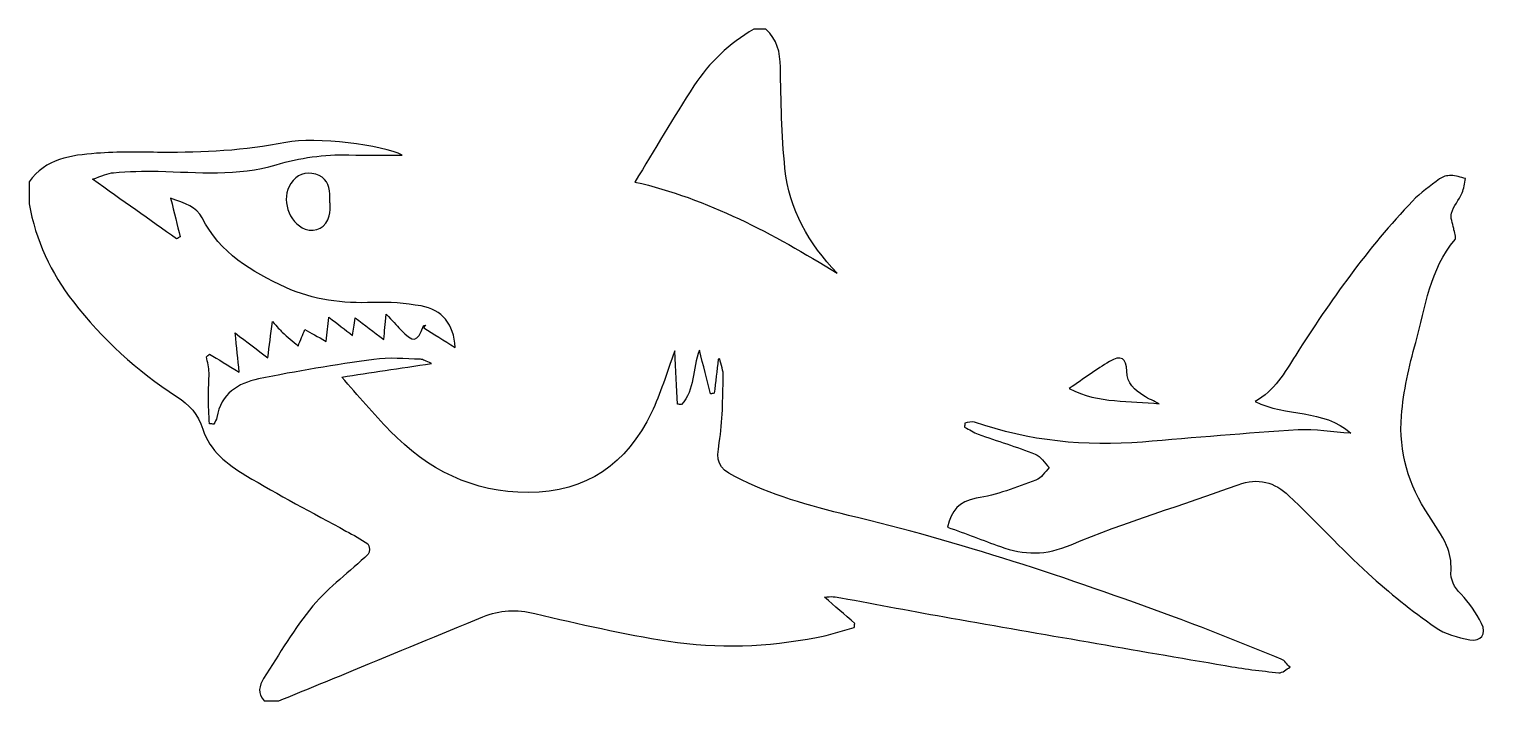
# Model space of a CAD drawing. Header units: centimetres. Extents: x -10.6 to 11.2, y 0.8 to 10.8.
import ezdxf

# ---------------------------------------------------------------- set-up
doc = ezdxf.new("R2010")
doc.units = ezdxf.units.CM
doc.header["$MEASUREMENT"] = 0
doc.layers.add('Layer 1', color=7, linetype='Continuous')

msp = doc.modelspace()

# ---------------------------------------------------------------- linework, layer by layer
at = {"layer": 'Layer 1'}
for points, knots in [([(0.41259, 10.7777), (0.57825, 10.62392), (0.62579, 10.43372), (0.62926, 10.20996), (0.62926, 10.20996), (0.63714, 9.70511), (0.64416, 9.19806), (0.69673, 8.69665), (0.69673, 8.69665), (0.76034, 8.08975), (1.05117, 7.57939), (1.47413, 7.13481), (1.47413, 7.13481), (0.52039, 7.72517), (-0.46079, 8.25056), (-1.54336, 8.49585), (-1.54336, 8.49585), (-1.24875, 8.9785), (-0.96808, 9.46176), (-0.66359, 9.92952), (-0.66359, 9.92952), (-0.43531, 10.28017), (-0.13257, 10.56436), (0.2316, 10.77769), (0.2316, 10.77769), (0.29191, 10.7777), (0.35224, 10.7777), (0.41259, 10.7777)], [0, 0, 0, 0, 0.125, 0.125, 0.125, 0.125, 0.25, 0.25, 0.25, 0.25, 0.375, 0.375, 0.375, 0.375, 0.5, 0.5, 0.5, 0.5, 0.625, 0.625, 0.625, 0.625, 0.75, 0.75, 0.75, 0.75, 1, 1, 1, 1]), ([(-10.59077, 8.49741), (-10.34608, 8.85015), (-9.96376, 8.89489), (-9.58689, 8.9244), (-9.58689, 8.9244), (-9.26301, 8.94975), (-8.93607, 8.94104), (-8.61052, 8.93861), (-8.61052, 8.93861), (-7.9888, 8.93398), (-7.37132, 8.96438), (-6.75889, 9.08577), (-6.75889, 9.08577), (-6.31352, 9.17406), (-5.30236, 9.0468), (-5.01833, 8.89882), (-5.01833, 8.89882), (-5.26408, 8.89882), (-5.5408, 8.89303), (-5.81721, 8.90025), (-5.81721, 8.90025), (-6.1876, 8.90991), (-6.54421, 8.86006), (-6.902, 8.75293), (-6.902, 8.75293), (-7.47705, 8.58071), (-8.07246, 8.64249), (-8.66243, 8.65633), (-8.66243, 8.65633), (-8.8846, 8.66154), (-9.10783, 8.65247), (-9.3295, 8.63561), (-9.3295, 8.63561), (-9.41811, 8.62886), (-9.50378, 8.58346), (-9.64523, 8.5383), (-9.64523, 8.5383), (-9.19311, 8.21747), (-8.79147, 7.93246), (-8.38986, 7.64745), (-8.38986, 7.64745), (-8.37176, 7.65774), (-8.35366, 7.66801), (-8.33557, 7.6783), (-8.33557, 7.6783), (-8.37896, 7.85396), (-8.42238, 8.02961), (-8.47765, 8.25324), (-8.47765, 8.25324), (-8.26445, 8.17823), (-8.08863, 8.12172), (-8.00833, 7.96365), (-8.00833, 7.96365), (-7.73909, 7.43366), (-7.26557, 7.15553), (-6.75809, 6.92204), (-6.75809, 6.92204), (-6.3465, 6.73265), (-5.90735, 6.6805), (-5.45409, 6.69804), (-5.45409, 6.69804), (-5.21567, 6.70727), (-4.9722, 6.68576), (-4.73665, 6.64539), (-4.73665, 6.64539), (-4.42434, 6.59186), (-4.2468, 6.37485), (-4.22801, 6.02648), (-4.22801, 6.02648), (-4.40187, 6.13406), (-4.54985, 6.22561), (-4.6978, 6.31715), (-4.6978, 6.31715), (-4.68896, 6.33176), (-4.68013, 6.34639), (-4.67129, 6.36102), (-4.67129, 6.36102), (-4.68185, 6.3571), (-4.69947, 6.3557), (-4.70193, 6.34888), (-4.70193, 6.34888), (-4.7907, 6.10102), (-4.85875, 6.0907), (-5.04554, 6.29647), (-5.04554, 6.29647), (-5.10497, 6.36195), (-5.16635, 6.42564), (-5.25871, 6.52412), (-5.25871, 6.52412), (-5.27384, 6.36331), (-5.28234, 6.27335), (-5.29419, 6.14751), (-5.29419, 6.14751), (-5.45114, 6.26501), (-5.57534, 6.35807), (-5.72157, 6.46755), (-5.72157, 6.46755), (-5.7371, 6.36174), (-5.74689, 6.29502), (-5.76015, 6.20487), (-5.76015, 6.20487), (-5.87757, 6.29557), (-5.97753, 6.37275), (-6.11485, 6.47879), (-6.11485, 6.47879), (-6.13062, 6.34375), (-6.14112, 6.25408), (-6.15713, 6.11687), (-6.15713, 6.11687), (-6.28246, 6.18812), (-6.38425, 6.24601), (-6.47188, 6.29581), (-6.47188, 6.29581), (-6.50387, 6.21868), (-6.53927, 6.13341), (-6.5747, 6.04816), (-6.5747, 6.04816), (-6.6537, 6.11682), (-6.73393, 6.18416), (-6.81118, 6.25472), (-6.81118, 6.25472), (-6.84933, 6.28959), (-6.88198, 6.33047), (-6.95818, 6.41321), (-6.95818, 6.41321), (-6.98424, 6.20768), (-7.00377, 6.05346), (-7.02668, 5.87282), (-7.02668, 5.87282), (-7.18509, 5.99289), (-7.3323, 6.10449), (-7.51436, 6.2425), (-7.51436, 6.2425), (-7.49131, 6.02419), (-7.47377, 5.85748), (-7.45263, 5.65711), (-7.45263, 5.65711), (-7.62839, 5.76387), (-7.76386, 5.84613), (-7.89933, 5.92839), (-7.89933, 5.92839), (-7.91314, 5.91421), (-7.92695, 5.9), (-7.94076, 5.88579), (-7.94076, 5.88579), (-7.92814, 5.80573), (-7.90729, 5.7259), (-7.90486, 5.64552), (-7.90486, 5.64552), (-7.90134, 5.52865), (-7.9151, 5.41136), (-7.91417, 5.29431), (-7.91417, 5.29431), (-7.91309, 5.15839), (-7.90406, 5.02253), (-7.89851, 4.88664), (-7.89851, 4.88664), (-7.87576, 4.88545), (-7.85303, 4.88423), (-7.83027, 4.88304), (-7.83027, 4.88304), (-7.81577, 4.91643), (-7.79376, 4.94858), (-7.78786, 4.9834), (-7.78786, 4.9834), (-7.72833, 5.33522), (-7.47115, 5.49386), (-7.16625, 5.55657), (-7.16625, 5.55657), (-6.59621, 5.67373), (-6.02068, 5.76795), (-5.44426, 5.84901), (-5.44426, 5.84901), (-5.21595, 5.88113), (-4.97907, 5.8548), (-4.74618, 5.84999), (-4.74618, 5.84999), (-4.70744, 5.84917), (-4.66927, 5.82216), (-4.57962, 5.78739), (-4.57962, 5.78739), (-5.06336, 5.71439), (-5.49677, 5.64896), (-5.92312, 5.58459), (-5.92312, 5.58459), (-5.6747, 5.30604), (-5.44912, 5.03468), (-5.20417, 4.78214), (-5.20417, 4.78214), (-4.64016, 4.20056), (-3.96682, 3.85978), (-3.13732, 3.86179), (-3.13732, 3.86179), (-2.26327, 3.86391), (-1.66589, 4.29026), (-1.29643, 5.05461), (-1.29643, 5.05461), (-1.1617, 5.33335), (-1.07519, 5.63537), (-0.94832, 5.976), (-0.94832, 5.976), (-0.93448, 5.6835), (-0.9225, 5.43106), (-0.91054, 5.17863), (-0.91054, 5.17863), (-0.89011, 5.17728), (-0.86969, 5.17596), (-0.84926, 5.17463), (-0.84926, 5.17463), (-0.64193, 5.39304), (-0.68977, 5.70467), (-0.58118, 5.98788), (-0.58118, 5.98788), (-0.52244, 5.75587), (-0.46918, 5.54547), (-0.41589, 5.33507), (-0.41589, 5.33507), (-0.39747, 5.33727), (-0.37903, 5.33949), (-0.36062, 5.34174), (-0.36062, 5.34174), (-0.34011, 5.51129), (-0.31964, 5.68083), (-0.2991, 5.85038), (-0.2991, 5.85038), (-0.29151, 5.85242), (-0.28394, 5.85445), (-0.27637, 5.85647), (-0.27637, 5.85647), (-0.2579, 5.76736), (-0.22144, 5.67772), (-0.22427, 5.58929), (-0.22427, 5.58929), (-0.23475, 5.26044), (-0.23176, 4.92773), (-0.28467, 4.6048), (-0.28467, 4.6048), (-0.33026, 4.32656), (-0.31253, 4.23507), (-0.05345, 4.10117), (-0.05345, 4.10117), (0.4849, 3.82293), (1.05902, 3.66019), (1.64652, 3.52046), (1.64652, 3.52046), (3.30353, 3.12634), (4.91725, 2.58836), (6.51432, 2.00053), (6.51432, 2.00053), (7.05026, 1.80328), (7.57922, 1.58699), (8.1092, 1.37397), (8.1092, 1.37397), (8.16058, 1.35331), (8.19654, 1.29409), (8.23967, 1.25276), (8.23967, 1.25276), (8.18421, 1.22379), (8.1259, 1.16561), (8.07375, 1.17069), (8.07375, 1.17069), (7.80504, 1.19694), (7.53665, 1.23181), (7.2705, 1.27748), (7.2705, 1.27748), (5.90689, 1.51153), (4.54373, 1.74831), (3.18099, 1.98736), (3.18099, 1.98736), (2.62992, 2.08401), (2.08027, 2.18895), (1.52999, 2.28994), (1.52999, 2.28994), (1.45559, 2.30359), (1.381, 2.31619), (1.28827, 2.29761), (1.28827, 2.29761), (1.43863, 2.16757), (1.589, 2.0375), (1.73936, 1.90746), (1.73936, 1.90746), (1.73656, 1.88677), (1.73372, 1.86608), (1.73089, 1.84536), (1.73089, 1.84536), (1.54367, 1.79551), (1.35862, 1.73458), (1.16886, 1.69778), (1.16886, 1.69778), (0.4348, 1.55543), (-0.30828, 1.53035), (-1.04419, 1.64322), (-1.04419, 1.64322), (-1.71412, 1.74598), (-2.37758, 1.89833), (-3.03743, 2.05584), (-3.03743, 2.05584), (-3.31114, 2.12117), (-3.56326, 2.10706), (-3.81303, 2.00612), (-3.81303, 2.00612), (-4.45991, 1.74469), (-5.10306, 1.47402), (-5.74809, 1.20798), (-5.74809, 1.20798), (-6.11922, 1.05492), (-6.49109, 0.90371), (-6.86265, 0.75165), (-6.86265, 0.75165), (-6.93504, 0.75165), (-7.00743, 0.75165), (-7.07982, 0.75165), (-7.07982, 0.75165), (-7.18264, 0.85941), (-7.15634, 0.98099), (-7.08961, 1.08415), (-7.08961, 1.08415), (-6.85183, 1.45176), (-6.63122, 1.83559), (-6.35195, 2.16968), (-6.35195, 2.16968), (-6.11245, 2.45617), (-5.79924, 2.68056), (-5.52595, 2.94012), (-5.52595, 2.94012), (-5.50044, 2.96436), (-5.50656, 3.0722), (-5.53431, 3.09318), (-5.53431, 3.09318), (-5.63414, 3.16861), (-5.74873, 3.22486), (-5.85919, 3.28577), (-5.85919, 3.28577), (-6.35928, 3.5616), (-6.86831, 3.82264), (-7.35702, 4.1173), (-7.35702, 4.1173), (-7.6288, 4.28116), (-7.89775, 4.48354), (-7.99721, 4.80567), (-7.99721, 4.80567), (-8.06703, 5.03184), (-8.20075, 5.17334), (-8.39028, 5.29544), (-8.39028, 5.29544), (-8.98318, 5.67747), (-9.49465, 6.15237), (-9.93013, 6.70617), (-9.93013, 6.70617), (-10.27023, 7.13871), (-10.49322, 7.62785), (-10.59077, 8.17164), (-10.59077, 8.17164), (-10.59077, 8.28024), (-10.59077, 8.38883), (-10.59077, 8.49741)], [0, 0, 0, 0, 0.01111111, 0.01111111, 0.01111111, 0.01111111, 0.02222222, 0.02222222, 0.02222222, 0.02222222, 0.03333333, 0.03333333, 0.03333333, 0.03333333, 0.04444444, 0.04444444, 0.04444444, 0.04444444, 0.05555556, 0.05555556, 0.05555556, 0.05555556, 0.06666667, 0.06666667, 0.06666667, 0.06666667, 0.07777778, 0.07777778, 0.07777778, 0.07777778, 0.08888889, 0.08888889, 0.08888889, 0.08888889, 0.1, 0.1, 0.1, 0.1, 0.11111111, 0.11111111, 0.11111111, 0.11111111, 0.12222222, 0.12222222, 0.12222222, 0.12222222, 0.13333333, 0.13333333, 0.13333333, 0.13333333, 0.14444444, 0.14444444, 0.14444444, 0.14444444, 0.15555556, 0.15555556, 0.15555556, 0.15555556, 0.16666667, 0.16666667, 0.16666667, 0.16666667, 0.17777778, 0.17777778, 0.17777778, 0.17777778, 0.18888889, 0.18888889, 0.18888889, 0.18888889, 0.2, 0.2, 0.2, 0.2, 0.21111111, 0.21111111, 0.21111111, 0.21111111, 0.22222222, 0.22222222, 0.22222222, 0.22222222, 0.23333333, 0.23333333, 0.23333333, 0.23333333, 0.24444444, 0.24444444, 0.24444444, 0.24444444, 0.25555556, 0.25555556, 0.25555556, 0.25555556, 0.26666667, 0.26666667, 0.26666667, 0.26666667, 0.27777778, 0.27777778, 0.27777778, 0.27777778, 0.28888889, 0.28888889, 0.28888889, 0.28888889, 0.3, 0.3, 0.3, 0.3, 0.31111111, 0.31111111, 0.31111111, 0.31111111, 0.32222222, 0.32222222, 0.32222222, 0.32222222, 0.33333333, 0.33333333, 0.33333333, 0.33333333, 0.34444444, 0.34444444, 0.34444444, 0.34444444, 0.35555556, 0.35555556, 0.35555556, 0.35555556, 0.36666667, 0.36666667, 0.36666667, 0.36666667, 0.37777778, 0.37777778, 0.37777778, 0.37777778, 0.38888889, 0.38888889, 0.38888889, 0.38888889, 0.4, 0.4, 0.4, 0.4, 0.41111111, 0.41111111, 0.41111111, 0.41111111, 0.42222222, 0.42222222, 0.42222222, 0.42222222, 0.43333333, 0.43333333, 0.43333333, 0.43333333, 0.44444444, 0.44444444, 0.44444444, 0.44444444, 0.45555556, 0.45555556, 0.45555556, 0.45555556, 0.46666667, 0.46666667, 0.46666667, 0.46666667, 0.47777778, 0.47777778, 0.47777778, 0.47777778, 0.48888889, 0.48888889, 0.48888889, 0.48888889, 0.5, 0.5, 0.5, 0.5, 0.51111111, 0.51111111, 0.51111111, 0.51111111, 0.52222222, 0.52222222, 0.52222222, 0.52222222, 0.53333333, 0.53333333, 0.53333333, 0.53333333, 0.54444444, 0.54444444, 0.54444444, 0.54444444, 0.55555556, 0.55555556, 0.55555556, 0.55555556, 0.56666667, 0.56666667, 0.56666667, 0.56666667, 0.57777778, 0.57777778, 0.57777778, 0.57777778, 0.58888889, 0.58888889, 0.58888889, 0.58888889, 0.6, 0.6, 0.6, 0.6, 0.61111111, 0.61111111, 0.61111111, 0.61111111, 0.62222222, 0.62222222, 0.62222222, 0.62222222, 0.63333333, 0.63333333, 0.63333333, 0.63333333, 0.64444444, 0.64444444, 0.64444444, 0.64444444, 0.65555556, 0.65555556, 0.65555556, 0.65555556, 0.66666667, 0.66666667, 0.66666667, 0.66666667, 0.67777778, 0.67777778, 0.67777778, 0.67777778, 0.68888889, 0.68888889, 0.68888889, 0.68888889, 0.7, 0.7, 0.7, 0.7, 0.71111111, 0.71111111, 0.71111111, 0.71111111, 0.72222222, 0.72222222, 0.72222222, 0.72222222, 0.73333333, 0.73333333, 0.73333333, 0.73333333, 0.74444444, 0.74444444, 0.74444444, 0.74444444, 0.75555556, 0.75555556, 0.75555556, 0.75555556, 0.76666667, 0.76666667, 0.76666667, 0.76666667, 0.77777778, 0.77777778, 0.77777778, 0.77777778, 0.78888889, 0.78888889, 0.78888889, 0.78888889, 0.8, 0.8, 0.8, 0.8, 0.81111111, 0.81111111, 0.81111111, 0.81111111, 0.82222222, 0.82222222, 0.82222222, 0.82222222, 0.83333333, 0.83333333, 0.83333333, 0.83333333, 0.84444444, 0.84444444, 0.84444444, 0.84444444, 0.85555556, 0.85555556, 0.85555556, 0.85555556, 0.86666667, 0.86666667, 0.86666667, 0.86666667, 0.87777778, 0.87777778, 0.87777778, 0.87777778, 0.88888889, 0.88888889, 0.88888889, 0.88888889, 0.9, 0.9, 0.9, 0.9, 0.91111111, 0.91111111, 0.91111111, 0.91111111, 0.92222222, 0.92222222, 0.92222222, 0.92222222, 0.93333333, 0.93333333, 0.93333333, 0.93333333, 0.94444444, 0.94444444, 0.94444444, 0.94444444, 0.95555556, 0.95555556, 0.95555556, 0.95555556, 0.96666667, 0.96666667, 0.96666667, 0.96666667, 0.97777778, 0.97777778, 0.97777778, 0.97777778, 1, 1, 1, 1]), ([(-6.09314, 8.18684), (-6.09782, 8.12114), (-6.09425, 8.05357), (-6.10878, 7.99012), (-6.10878, 7.99012), (-6.14746, 7.82116), (-6.31045, 7.73504), (-6.46827, 7.79361), (-6.46827, 7.79361), (-6.71825, 7.8864), (-6.83422, 8.25248), (-6.68436, 8.47343), (-6.68436, 8.47343), (-6.59231, 8.60913), (-6.46809, 8.65626), (-6.31056, 8.61136), (-6.31056, 8.61136), (-6.16102, 8.56876), (-6.10752, 8.456), (-6.09918, 8.31299), (-6.09918, 8.31299), (-6.09675, 8.27116), (-6.09881, 8.22906), (-6.09881, 8.18707), (-6.09881, 8.18707), (-6.0969, 8.18703), (-6.09502, 8.18695), (-6.09314, 8.18684)], [0, 0, 0, 0, 0.125, 0.125, 0.125, 0.125, 0.25, 0.25, 0.25, 0.25, 0.375, 0.375, 0.375, 0.375, 0.5, 0.5, 0.5, 0.5, 0.625, 0.625, 0.625, 0.625, 0.75, 0.75, 0.75, 0.75, 1, 1, 1, 1]), ([(3.1255, 3.34507), (3.18538, 3.58745), (3.28533, 3.73276), (3.55293, 3.77512), (3.55293, 3.77512), (3.8572, 3.82327), (4.15234, 3.9399), (4.44473, 4.04531), (4.44473, 4.04531), (4.52379, 4.07381), (4.57861, 4.16951), (4.64454, 4.23435), (4.64454, 4.23435), (4.5748, 4.30248), (4.5168, 4.39993), (4.43319, 4.43334), (4.43319, 4.43334), (4.1549, 4.54462), (3.86669, 4.63072), (3.58404, 4.73147), (3.58404, 4.73147), (3.5126, 4.75695), (3.44781, 4.80106), (3.37994, 4.83664), (3.37994, 4.83664), (3.38036, 4.85688), (3.38073, 4.87715), (3.38116, 4.89741), (3.38116, 4.89741), (3.43066, 4.9031), (3.48641, 4.92665), (3.52872, 4.91183), (3.52872, 4.91183), (4.34324, 4.62685), (5.18073, 4.54551), (6.03697, 4.61528), (6.03697, 4.61528), (6.81141, 4.67836), (7.58547, 4.74757), (8.36088, 4.79472), (8.36088, 4.79472), (8.61411, 4.81012), (8.871, 4.76474), (9.14548, 4.74582), (9.14548, 4.74582), (8.7372, 5.11671), (8.17501, 4.98746), (7.7175, 5.22157), (7.7175, 5.22157), (8.00886, 5.3759), (8.15734, 5.65096), (8.32382, 5.91171), (8.32382, 5.91171), (8.84354, 6.72565), (9.39914, 7.51302), (10.06946, 8.21208), (10.06946, 8.21208), (10.18908, 8.33688), (10.33304, 8.43967), (10.47269, 8.54331), (10.47269, 8.54331), (10.51762, 8.57667), (10.58501, 8.59461), (10.64168, 8.59361), (10.64168, 8.59361), (10.71523, 8.59229), (10.78831, 8.56498), (10.8616, 8.5489), (10.8616, 8.5489), (10.84477, 8.47627), (10.83863, 8.39891), (10.80866, 8.33218), (10.80866, 8.33218), (10.76212, 8.22854), (10.68248, 8.13742), (10.64972, 8.0309), (10.64972, 8.0309), (10.62945, 7.96515), (10.67086, 7.88078), (10.68327, 7.80458), (10.68327, 7.80458), (10.69258, 7.74764), (10.72841, 7.66618), (10.70362, 7.63683), (10.70362, 7.63683), (10.32833, 7.19249), (10.25938, 6.63078), (10.11587, 6.10106), (10.11587, 6.10106), (10.01879, 5.74284), (9.93156, 5.3751), (9.90322, 5.00672), (9.90322, 5.00672), (9.8621, 4.47213), (10.00736, 3.97011), (10.31036, 3.51899), (10.31036, 3.51899), (10.40752, 3.37432), (10.50628, 3.22731), (10.57643, 3.06901), (10.57643, 3.06901), (10.62538, 2.95849), (10.65125, 2.82536), (10.6435, 2.70513), (10.6435, 2.70513), (10.63347, 2.54958), (10.68769, 2.45116), (10.79254, 2.34254), (10.79254, 2.34254), (10.91515, 2.21551), (11.02167, 2.06417), (11.10052, 1.90608), (11.10052, 1.90608), (11.17852, 1.74966), (11.09256, 1.63107), (10.92293, 1.66311), (10.92293, 1.66311), (10.74397, 1.6969), (10.55066, 1.7478), (10.40588, 1.85067), (10.40588, 1.85067), (10.05888, 2.09724), (9.72191, 2.36261), (9.40811, 2.65006), (9.40811, 2.65006), (8.99991, 3.02397), (8.62433, 3.43317), (8.22233, 3.81417), (8.22233, 3.81417), (8.01061, 4.01486), (7.76592, 4.0891), (7.46258, 3.97734), (7.46258, 3.97734), (6.63369, 3.67196), (5.78208, 3.42328), (4.96941, 3.08101), (4.96941, 3.08101), (4.59127, 2.92176), (4.26911, 2.92387), (3.91375, 3.0541), (3.91375, 3.0541), (3.65474, 3.14904), (3.39619, 3.24509), (3.1255, 3.34507)], [0, 0, 0, 0, 0.02702703, 0.02702703, 0.02702703, 0.02702703, 0.05405405, 0.05405405, 0.05405405, 0.05405405, 0.08108108, 0.08108108, 0.08108108, 0.08108108, 0.10810811, 0.10810811, 0.10810811, 0.10810811, 0.13513514, 0.13513514, 0.13513514, 0.13513514, 0.16216216, 0.16216216, 0.16216216, 0.16216216, 0.18918919, 0.18918919, 0.18918919, 0.18918919, 0.21621622, 0.21621622, 0.21621622, 0.21621622, 0.24324324, 0.24324324, 0.24324324, 0.24324324, 0.27027027, 0.27027027, 0.27027027, 0.27027027, 0.2972973, 0.2972973, 0.2972973, 0.2972973, 0.32432432, 0.32432432, 0.32432432, 0.32432432, 0.35135135, 0.35135135, 0.35135135, 0.35135135, 0.37837838, 0.37837838, 0.37837838, 0.37837838, 0.40540541, 0.40540541, 0.40540541, 0.40540541, 0.43243243, 0.43243243, 0.43243243, 0.43243243, 0.45945946, 0.45945946, 0.45945946, 0.45945946, 0.48648649, 0.48648649, 0.48648649, 0.48648649, 0.51351351, 0.51351351, 0.51351351, 0.51351351, 0.54054054, 0.54054054, 0.54054054, 0.54054054, 0.56756757, 0.56756757, 0.56756757, 0.56756757, 0.59459459, 0.59459459, 0.59459459, 0.59459459, 0.62162162, 0.62162162, 0.62162162, 0.62162162, 0.64864865, 0.64864865, 0.64864865, 0.64864865, 0.67567568, 0.67567568, 0.67567568, 0.67567568, 0.7027027, 0.7027027, 0.7027027, 0.7027027, 0.72972973, 0.72972973, 0.72972973, 0.72972973, 0.75675676, 0.75675676, 0.75675676, 0.75675676, 0.78378378, 0.78378378, 0.78378378, 0.78378378, 0.81081081, 0.81081081, 0.81081081, 0.81081081, 0.83783784, 0.83783784, 0.83783784, 0.83783784, 0.86486486, 0.86486486, 0.86486486, 0.86486486, 0.89189189, 0.89189189, 0.89189189, 0.89189189, 0.91891892, 0.91891892, 0.91891892, 0.91891892, 0.94594595, 0.94594595, 0.94594595, 0.94594595, 1, 1, 1, 1]), ([(6.28584, 5.18485), (5.84724, 5.24322), (5.38766, 5.17662), (4.94319, 5.41446), (4.94319, 5.41446), (5.16647, 5.56548), (5.34869, 5.69947), (5.54147, 5.81589), (5.54147, 5.81589), (5.71316, 5.91958), (5.79984, 5.86867), (5.80214, 5.67267), (5.80214, 5.67267), (5.80426, 5.49032), (5.91649, 5.38861), (6.05397, 5.30421), (6.05397, 5.30421), (6.12783, 5.25886), (6.20834, 5.2243), (6.28584, 5.18485)], [0, 0, 0, 0, 0.16666667, 0.16666667, 0.16666667, 0.16666667, 0.33333333, 0.33333333, 0.33333333, 0.33333333, 0.5, 0.5, 0.5, 0.5, 0.66666667, 0.66666667, 0.66666667, 0.66666667, 1, 1, 1, 1])]:
    msp.add_open_spline(points, degree=3, knots=knots, dxfattribs=at)

doc.saveas('drawing.dxf')
